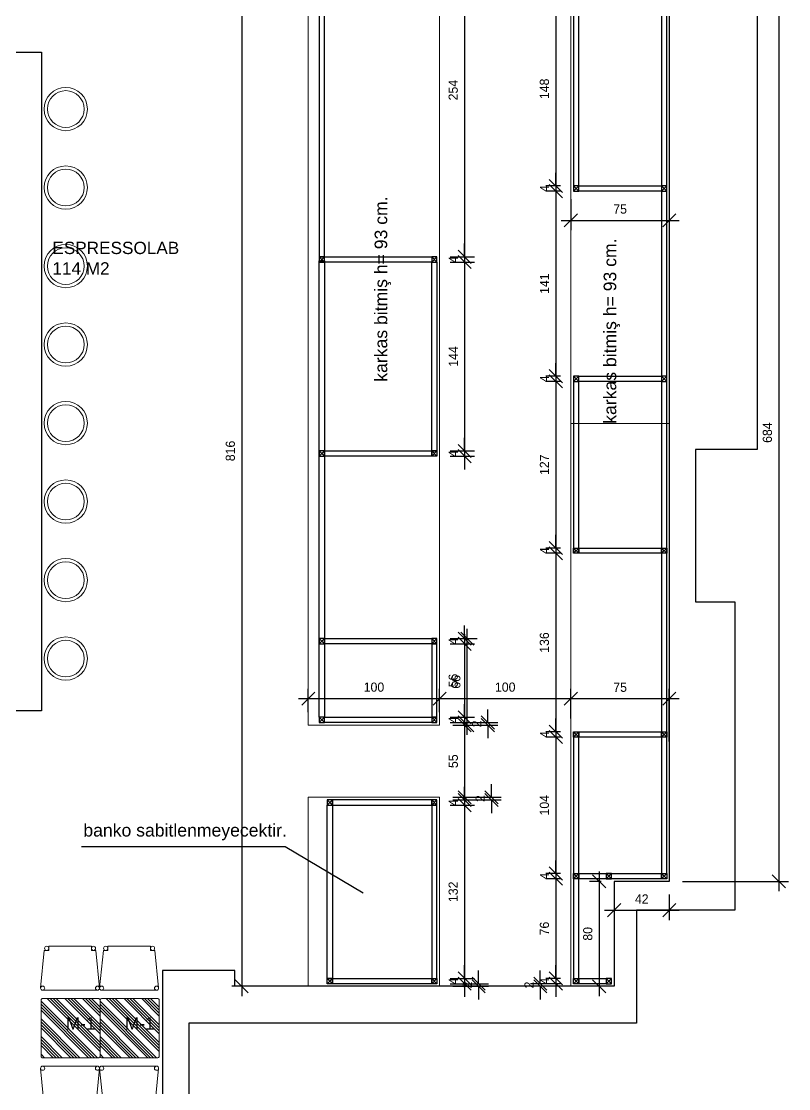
# Model space of a CAD drawing. Header units: centimetres. Extents: x 129282 to 136766, y 26190 to 28185.
# Drawn here: x 129889 to 130473, y 26904 to 27718 of the extents above; entities that cross this region are included whole.
import ezdxf

# ---------------------------------------------------------------- set-up
doc = ezdxf.new("R2010")
doc.units = ezdxf.units.CM
doc.header["$LTSCALE"] = 10
doc.header["$MEASUREMENT"] = 0
doc.header["$PDMODE"] = 3
doc.header["$PDSIZE"] = 20
doc.layers.add('ARK_AHŞAP', color=45, linetype='Continuous', lineweight=15)
doc.layers.add('ARK_METAL', color=252, linetype='Continuous', lineweight=15)
for name, color, linetype in [('CG TASARIM LOGO', 7, 'Continuous'), ('Kıtc-002 Çizgi', 7, 'Continuous'), ('Kıtc-006 Yazı 001', 1, 'Continuous'), ('Kıtc-040 Detay', 7, 'Continuous'), ('LP-DIMENSION_INT_100', 51, 'Continuous'), ('SD-YAZI', 233, 'Continuous')]:
    doc.layers.add(name, color=color, linetype=linetype)
doc.styles.get("Standard").update_dxf_attribs({"font": 'arial.ttf'})
doc.styles.add('TAKSİM', font='GOTHIC.TTF', dxfattribs={"height": 7})
doc.dimstyles.new('AR_DIM_100', dxfattribs={"dimtxt": 7, "dimasz": 10, "dimexe": 7.5, "dimexo": 10, "dimgap": 5, "dimtad": 1, "dimtoh": 1, "dimdec": 1, "dimrnd": 0.5, "dimzin": 12, "dimdsep": 46, "dimtxsty": 'TAKSİM', "dimblk": 'OBLIQUE', "dimcen": 0.09, "dimdle": 7.5, "dimclrd": 256, "dimclre": 256, "dimclrt": 7, "dimadec": 0, "dimazin": 0, "dimtfac": 1, "dimtdec": 1, "dimtix": 1, "dimtofl": 0, "dimtmove": 0, "dimatfit": 3, "dimldrblk": 'DOT', "dimfxl": 100, "dimfxlon": 1, "dimtolj": 1, "dimtzin": 0, "dimlwd": -1, "dimlwe": -1, "dimarcsym": 0})

# ---------------------------------------------------------------- blocks, each defined once
blk = doc.blocks.new('A$C14D17327')
at = {"layer": 'Kıtc-002 Çizgi', "color": 1, "elevation": 0}
blk.add_lwpolyline([(0, 4), (4, 4), (4, 0), (0, 0)], close=True, dxfattribs=at)
for points in [[(0, 4), (4, 0)], [(0, 0), (4, 4)]]:
    blk.add_lwpolyline(points, dxfattribs=at)
blk = doc.blocks.new('_Oblique')
at = {"color": 0, "linetype": 'ByBlock', "lineweight": -2}
blk.add_line((-0.5, -0.5), (0.5, 0.5), dxfattribs=at)
blk = doc.blocks.new('*D136')
at = {"transparency": 16777216}
for p, q in [((130295.72, 27747.7), (130295.72, 27584.7)), ((130299.17, 27740.2), (130288.22, 27740.2)), ((130299.17, 27592.2), (130288.22, 27592.2))]:
    blk.add_line(p, q, dxfattribs=at)
at = {"layer": 'Defpoints', "color": 0, "transparency": 16777216}
for p in [(130309.17, 27740.2), (130295.72, 27592.2), (130309.17, 27592.2)]:
    blk.add_point(p, dxfattribs=at)
at = {"transparency": 16777216, "xscale": 10, "yscale": 10, "zscale": 10}
for p, rotation in [((130295.72, 27740.2), 90), ((130295.72, 27592.2), 270)]:
    blk.add_blockref('_Oblique', p, dxfattribs=dict(at, rotation=rotation))
at = {"color": 7, "transparency": 16777216, "insert": (130287.04, 27666.2), "char_height": 7, "attachment_point": 5, "rotation": 90, "style": 'TAKSİM'}
blk.add_mtext('\\A1;148', dxfattribs=at)
blk = doc.blocks.new('_Dot')
at = {"color": 0, "linetype": 'ByBlock', "lineweight": -2}
blk.add_line((-0.5, 0), (-1, 0), dxfattribs=at)
at = {"color": 0, "linetype": 'ByBlock', "const_width": 0.5}
blk.add_lwpolyline([(-0.25, 0, 1), (0.25, 0, 1)], format="xyb", close=True, dxfattribs=at)
blk = doc.blocks.new('*D137')
at = {"transparency": 16777216}
for p, q in [((130295.72, 27592.2), (130295.72, 27602.2)), ((130299.17, 27592.2), (130288.22, 27592.2)), ((130299.17, 27588.2), (130288.22, 27588.2)), ((130295.72, 27588.2), (130295.72, 27578.2))]:
    blk.add_line(p, q, dxfattribs=at)
at = {"layer": 'Defpoints', "color": 0, "transparency": 16777216}
for p in [(130309.17, 27592.2), (130295.72, 27588.2), (130309.17, 27588.2)]:
    blk.add_point(p, dxfattribs=at)
at = {"transparency": 16777216, "xscale": 10, "yscale": 10, "zscale": 10}
for p, rotation in [((130295.72, 27592.2), 270), ((130295.72, 27588.2), 90)]:
    blk.add_blockref('_Oblique', p, dxfattribs=dict(at, rotation=rotation))
at = {"color": 7, "transparency": 16777216, "insert": (130287.13, 27590.2), "char_height": 7, "attachment_point": 5, "rotation": 90, "style": 'TAKSİM'}
blk.add_mtext('\\A1;4', dxfattribs=at)
blk = doc.blocks.new('*D138')
at = {"transparency": 16777216}
for p, q in [((130295.72, 27595.7), (130295.72, 27439.7)), ((130299.17, 27588.2), (130288.22, 27588.2)), ((130299.17, 27447.2), (130288.22, 27447.2))]:
    blk.add_line(p, q, dxfattribs=at)
at = {"layer": 'Defpoints', "color": 0, "transparency": 16777216}
for p in [(130309.17, 27588.2), (130295.72, 27447.2), (130309.17, 27447.2)]:
    blk.add_point(p, dxfattribs=at)
at = {"transparency": 16777216, "xscale": 10, "yscale": 10, "zscale": 10}
for p, rotation in [((130295.72, 27588.2), 90), ((130295.72, 27447.2), 270)]:
    blk.add_blockref('_Oblique', p, dxfattribs=dict(at, rotation=rotation))
at = {"color": 7, "transparency": 16777216, "insert": (130287.13, 27517.7), "char_height": 7, "attachment_point": 5, "rotation": 90, "style": 'TAKSİM'}
blk.add_mtext('\\A1;141', dxfattribs=at)
blk = doc.blocks.new('*D139')
at = {"transparency": 16777216}
for p, q in [((130295.72, 27447.2), (130295.72, 27457.2)), ((130299.17, 27447.2), (130288.22, 27447.2)), ((130299.17, 27443.2), (130288.22, 27443.2)), ((130295.72, 27443.2), (130295.72, 27433.2))]:
    blk.add_line(p, q, dxfattribs=at)
at = {"layer": 'Defpoints', "color": 0, "transparency": 16777216}
for p in [(130309.17, 27447.2), (130295.72, 27443.2), (130309.17, 27443.2)]:
    blk.add_point(p, dxfattribs=at)
at = {"transparency": 16777216, "xscale": 10, "yscale": 10, "zscale": 10}
for p, rotation in [((130295.72, 27447.2), 270), ((130295.72, 27443.2), 90)]:
    blk.add_blockref('_Oblique', p, dxfattribs=dict(at, rotation=rotation))
at = {"color": 7, "transparency": 16777216, "insert": (130287.13, 27445.2), "char_height": 7, "attachment_point": 5, "rotation": 90, "style": 'TAKSİM'}
blk.add_mtext('\\A1;4', dxfattribs=at)
blk = doc.blocks.new('*D140')
at = {"transparency": 16777216}
for p, q in [((130295.72, 27450.7), (130295.72, 27308.7)), ((130299.17, 27443.2), (130288.22, 27443.2)), ((130299.17, 27316.2), (130288.22, 27316.2))]:
    blk.add_line(p, q, dxfattribs=at)
at = {"layer": 'Defpoints', "color": 0, "transparency": 16777216}
for p in [(130309.17, 27443.2), (130295.72, 27316.2), (130309.17, 27316.2)]:
    blk.add_point(p, dxfattribs=at)
at = {"transparency": 16777216, "xscale": 10, "yscale": 10, "zscale": 10}
for p, rotation in [((130295.72, 27443.2), 90), ((130295.72, 27316.2), 270)]:
    blk.add_blockref('_Oblique', p, dxfattribs=dict(at, rotation=rotation))
at = {"color": 7, "transparency": 16777216, "insert": (130287.04, 27379.7), "char_height": 7, "attachment_point": 5, "rotation": 90, "style": 'TAKSİM'}
blk.add_mtext('\\A1;127', dxfattribs=at)
blk = doc.blocks.new('*D141')
at = {"transparency": 16777216}
for p, q in [((130295.72, 27316.2), (130295.72, 27326.2)), ((130299.17, 27316.2), (130288.22, 27316.2)), ((130299.17, 27312.2), (130288.22, 27312.2)), ((130295.72, 27312.2), (130295.72, 27302.2))]:
    blk.add_line(p, q, dxfattribs=at)
at = {"layer": 'Defpoints', "color": 0, "transparency": 16777216}
for p in [(130309.17, 27316.2), (130295.72, 27312.2), (130309.17, 27312.2)]:
    blk.add_point(p, dxfattribs=at)
at = {"transparency": 16777216, "xscale": 10, "yscale": 10, "zscale": 10}
for p, rotation in [((130295.72, 27316.2), 270), ((130295.72, 27312.2), 90)]:
    blk.add_blockref('_Oblique', p, dxfattribs=dict(at, rotation=rotation))
at = {"color": 7, "transparency": 16777216, "insert": (130287.13, 27314.2), "char_height": 7, "attachment_point": 5, "rotation": 90, "style": 'TAKSİM'}
blk.add_mtext('\\A1;4', dxfattribs=at)
blk = doc.blocks.new('*D142')
at = {"transparency": 16777216}
for p, q in [((130295.72, 27319.7), (130295.72, 27168.7)), ((130299.17, 27312.2), (130288.22, 27312.2)), ((130299.17, 27176.2), (130288.22, 27176.2))]:
    blk.add_line(p, q, dxfattribs=at)
at = {"layer": 'Defpoints', "color": 0, "transparency": 16777216}
for p in [(130309.17, 27312.2), (130295.72, 27176.2), (130309.17, 27176.2)]:
    blk.add_point(p, dxfattribs=at)
at = {"transparency": 16777216, "xscale": 10, "yscale": 10, "zscale": 10}
for p, rotation in [((130295.72, 27312.2), 90), ((130295.72, 27176.2), 270)]:
    blk.add_blockref('_Oblique', p, dxfattribs=dict(at, rotation=rotation))
at = {"color": 7, "transparency": 16777216, "insert": (130287.04, 27244.2), "char_height": 7, "attachment_point": 5, "rotation": 90, "style": 'TAKSİM'}
blk.add_mtext('\\A1;136', dxfattribs=at)
blk = doc.blocks.new('*D143')
at = {"transparency": 16777216}
for p, q in [((130295.72, 27176.2), (130295.72, 27186.2)), ((130299.17, 27176.2), (130288.22, 27176.2)), ((130299.17, 27172.2), (130288.22, 27172.2)), ((130295.72, 27172.2), (130295.72, 27162.2))]:
    blk.add_line(p, q, dxfattribs=at)
at = {"layer": 'Defpoints', "color": 0, "transparency": 16777216}
for p in [(130295.72, 27172.2), (130309.17, 27176.2), (130309.17, 27172.2)]:
    blk.add_point(p, dxfattribs=at)
at = {"transparency": 16777216, "xscale": 10, "yscale": 10, "zscale": 10}
for p, rotation in [((130295.72, 27176.2), 270), ((130295.72, 27172.2), 90)]:
    blk.add_blockref('_Oblique', p, dxfattribs=dict(at, rotation=rotation))
at = {"color": 7, "transparency": 16777216, "insert": (130287.13, 27174.2), "char_height": 7, "attachment_point": 5, "rotation": 90, "style": 'TAKSİM'}
blk.add_mtext('\\A1;4', dxfattribs=at)
blk = doc.blocks.new('*D144')
at = {"transparency": 16777216}
for p, q in [((130295.72, 27179.7), (130295.72, 27060.7)), ((130299.17, 27172.2), (130288.22, 27172.2)), ((130299.17, 27068.2), (130288.22, 27068.2))]:
    blk.add_line(p, q, dxfattribs=at)
at = {"layer": 'Defpoints', "color": 0, "transparency": 16777216}
for p in [(130309.17, 27172.2), (130295.72, 27068.2), (130309.17, 27068.2)]:
    blk.add_point(p, dxfattribs=at)
at = {"transparency": 16777216, "xscale": 10, "yscale": 10, "zscale": 10}
for p, rotation in [((130295.72, 27172.2), 90), ((130295.72, 27068.2), 270)]:
    blk.add_blockref('_Oblique', p, dxfattribs=dict(at, rotation=rotation))
at = {"color": 7, "transparency": 16777216, "insert": (130287.04, 27120.2), "char_height": 7, "attachment_point": 5, "rotation": 90, "style": 'TAKSİM'}
blk.add_mtext('\\A1;104', dxfattribs=at)
blk = doc.blocks.new('*D145')
at = {"transparency": 16777216}
for p, q in [((130295.72, 27068.2), (130295.72, 27078.2)), ((130299.17, 27068.2), (130288.22, 27068.2)), ((130299.17, 27064.2), (130288.22, 27064.2)), ((130295.72, 27064.2), (130295.72, 27054.2))]:
    blk.add_line(p, q, dxfattribs=at)
at = {"layer": 'Defpoints', "color": 0, "transparency": 16777216}
for p in [(130295.72, 27064.2), (130309.17, 27068.2), (130309.17, 27064.2)]:
    blk.add_point(p, dxfattribs=at)
at = {"transparency": 16777216, "xscale": 10, "yscale": 10, "zscale": 10}
for p, rotation in [((130295.72, 27068.2), 270), ((130295.72, 27064.2), 90)]:
    blk.add_blockref('_Oblique', p, dxfattribs=dict(at, rotation=rotation))
at = {"color": 7, "transparency": 16777216, "insert": (130287.13, 27066.2), "char_height": 7, "attachment_point": 5, "rotation": 90, "style": 'TAKSİM'}
blk.add_mtext('\\A1;4', dxfattribs=at)
blk = doc.blocks.new('*D146')
at = {"transparency": 16777216}
for p, q in [((130295.72, 27071.7), (130295.72, 26980.7)), ((130299.17, 27064.2), (130288.22, 27064.2)), ((130299.17, 26988.2), (130288.22, 26988.2))]:
    blk.add_line(p, q, dxfattribs=at)
at = {"layer": 'Defpoints', "color": 0, "transparency": 16777216}
for p in [(130309.17, 27064.2), (130295.72, 26988.2), (130309.17, 26988.2)]:
    blk.add_point(p, dxfattribs=at)
at = {"transparency": 16777216, "xscale": 10, "yscale": 10, "zscale": 10}
for p, rotation in [((130295.72, 27064.2), 90), ((130295.72, 26988.2), 270)]:
    blk.add_blockref('_Oblique', p, dxfattribs=dict(at, rotation=rotation))
at = {"color": 7, "transparency": 16777216, "insert": (130287.04, 27026.2), "char_height": 7, "attachment_point": 5, "rotation": 90, "style": 'TAKSİM'}
blk.add_mtext('\\A1;76', dxfattribs=at)
blk = doc.blocks.new('*D147')
at = {"transparency": 16777216}
for p, q in [((130295.72, 26988.2), (130295.72, 26998.2)), ((130299.17, 26988.2), (130288.22, 26988.2)), ((130299.17, 26984.2), (130288.22, 26984.2)), ((130295.72, 26984.2), (130295.72, 26974.2))]:
    blk.add_line(p, q, dxfattribs=at)
at = {"layer": 'Defpoints', "color": 0, "transparency": 16777216}
for p in [(130295.72, 26984.2), (130309.17, 26988.2), (130309.17, 26984.2)]:
    blk.add_point(p, dxfattribs=at)
at = {"transparency": 16777216, "xscale": 10, "yscale": 10, "zscale": 10}
for p, rotation in [((130295.72, 26988.2), 270), ((130295.72, 26984.2), 90)]:
    blk.add_blockref('_Oblique', p, dxfattribs=dict(at, rotation=rotation))
at = {"color": 7, "transparency": 16777216, "insert": (130287.13, 26986.2), "char_height": 7, "attachment_point": 5, "rotation": 90, "style": 'TAKSİM'}
blk.add_mtext('\\A1;4', dxfattribs=at)
blk = doc.blocks.new('*D148')
at = {"transparency": 16777216}
for p, q in [((130283.85, 26984.2), (130283.85, 26994.2)), ((130299.17, 26984.2), (130276.35, 26984.2)), ((130297.17, 26982.2), (130276.35, 26982.2)), ((130283.85, 26982.2), (130283.85, 26972.2))]:
    blk.add_line(p, q, dxfattribs=at)
at = {"layer": 'Defpoints', "color": 0, "transparency": 16777216}
for p in [(130283.85, 26982.2), (130307.17, 26982.2), (130309.17, 26984.2)]:
    blk.add_point(p, dxfattribs=at)
at = {"transparency": 16777216, "xscale": 10, "yscale": 10, "zscale": 10}
for p, rotation in [((130283.85, 26984.2), 270), ((130283.85, 26982.2), 90)]:
    blk.add_blockref('_Oblique', p, dxfattribs=dict(at, rotation=rotation))
at = {"color": 7, "transparency": 16777216, "insert": (130275.27, 26983.2), "char_height": 7, "attachment_point": 5, "rotation": 90, "style": 'TAKSİM'}
blk.add_mtext('\\A1;2', dxfattribs=at)
blk = doc.blocks.new('*D127')
at = {"transparency": 16777216}
for p, q in [((130307.17, 27582.2), (130307.17, 27558.43)), ((130382.17, 27582.2), (130382.17, 27558.43)), ((130299.67, 27565.93), (130389.67, 27565.93))]:
    blk.add_line(p, q, dxfattribs=at)
at = {"layer": 'Defpoints', "color": 0, "transparency": 16777216}
for p in [(130307.17, 27592.2), (130382.17, 27592.2), (130382.17, 27565.93)]:
    blk.add_point(p, dxfattribs=at)
at = {"transparency": 16777216, "xscale": 10, "yscale": 10, "zscale": 10, "rotation": 180}
blk.add_blockref('_Oblique', (130307.17, 27565.93), dxfattribs=at)
at = {"transparency": 16777216, "xscale": 10, "yscale": 10, "zscale": 10}
blk.add_blockref('_Oblique', (130382.17, 27565.93), dxfattribs=at)
at = {"color": 7, "transparency": 16777216, "insert": (130344.67, 27574.51), "char_height": 7, "attachment_point": 5, "style": 'TAKSİM'}
blk.add_mtext('\\A1;75', dxfattribs=at)
blk = doc.blocks.new('*D152')
at = {"transparency": 16777216}
for p, q in [((130226.24, 27799.7), (130226.24, 27530.7)), ((130215.17, 27792.2), (130233.74, 27792.2)), ((130215.17, 27538.2), (130233.74, 27538.2))]:
    blk.add_line(p, q, dxfattribs=at)
at = {"layer": 'Defpoints', "color": 0, "transparency": 16777216}
for p in [(130205.17, 27792.2), (130205.17, 27538.2), (130226.24, 27538.2)]:
    blk.add_point(p, dxfattribs=at)
at = {"transparency": 16777216, "xscale": 10, "yscale": 10, "zscale": 10}
for p, rotation in [((130226.24, 27792.2), 90), ((130226.24, 27538.2), 270)]:
    blk.add_blockref('_Oblique', p, dxfattribs=dict(at, rotation=rotation))
at = {"color": 7, "transparency": 16777216, "insert": (130217.57, 27665.2), "char_height": 7, "attachment_point": 5, "rotation": 90, "style": 'TAKSİM'}
blk.add_mtext('\\A1;254', dxfattribs=at)
blk = doc.blocks.new('*D153')
at = {"transparency": 16777216}
for p, q in [((130226.24, 27538.2), (130226.24, 27548.2)), ((130215.17, 27538.2), (130233.74, 27538.2)), ((130215.17, 27534.2), (130233.74, 27534.2)), ((130226.24, 27534.2), (130226.24, 27524.2))]:
    blk.add_line(p, q, dxfattribs=at)
at = {"layer": 'Defpoints', "color": 0, "transparency": 16777216}
for p in [(130205.17, 27538.2), (130205.17, 27534.2), (130226.24, 27534.2)]:
    blk.add_point(p, dxfattribs=at)
at = {"transparency": 16777216, "xscale": 10, "yscale": 10, "zscale": 10}
for p, rotation in [((130226.24, 27538.2), 270), ((130226.24, 27534.2), 90)]:
    blk.add_blockref('_Oblique', p, dxfattribs=dict(at, rotation=rotation))
at = {"color": 7, "transparency": 16777216, "insert": (130217.65, 27536.2), "char_height": 7, "attachment_point": 5, "rotation": 90, "style": 'TAKSİM'}
blk.add_mtext('\\A1;4', dxfattribs=at)
blk = doc.blocks.new('*D154')
at = {"transparency": 16777216}
for p, q in [((130226.24, 27541.7), (130226.24, 27382.7)), ((130215.17, 27534.2), (130233.74, 27534.2)), ((130215.17, 27390.2), (130233.74, 27390.2))]:
    blk.add_line(p, q, dxfattribs=at)
at = {"layer": 'Defpoints', "color": 0, "transparency": 16777216}
for p in [(130205.17, 27534.2), (130205.17, 27390.2), (130226.24, 27390.2)]:
    blk.add_point(p, dxfattribs=at)
at = {"transparency": 16777216, "xscale": 10, "yscale": 10, "zscale": 10}
for p, rotation in [((130226.24, 27534.2), 90), ((130226.24, 27390.2), 270)]:
    blk.add_blockref('_Oblique', p, dxfattribs=dict(at, rotation=rotation))
at = {"color": 7, "transparency": 16777216, "insert": (130217.65, 27462.2), "char_height": 7, "attachment_point": 5, "rotation": 90, "style": 'TAKSİM'}
blk.add_mtext('\\A1;144', dxfattribs=at)
blk = doc.blocks.new('*D155')
at = {"transparency": 16777216}
for p, q in [((130226.24, 27390.2), (130226.24, 27400.2)), ((130215.17, 27390.2), (130233.74, 27390.2)), ((130215.17, 27386.2), (130233.74, 27386.2)), ((130226.24, 27386.2), (130226.24, 27376.2))]:
    blk.add_line(p, q, dxfattribs=at)
at = {"layer": 'Defpoints', "color": 0, "transparency": 16777216}
for p in [(130205.17, 27390.2), (130205.17, 27386.2), (130226.24, 27386.2)]:
    blk.add_point(p, dxfattribs=at)
at = {"transparency": 16777216, "xscale": 10, "yscale": 10, "zscale": 10}
for p, rotation in [((130226.24, 27390.2), 270), ((130226.24, 27386.2), 90)]:
    blk.add_blockref('_Oblique', p, dxfattribs=dict(at, rotation=rotation))
at = {"color": 7, "transparency": 16777216, "insert": (130217.65, 27388.2), "char_height": 7, "attachment_point": 5, "rotation": 90, "style": 'TAKSİM'}
blk.add_mtext('\\A1;4', dxfattribs=at)
blk = doc.blocks.new('*D156')
at = {"transparency": 16777216}
for p, q in [((130228.24, 27173.75), (130228.24, 27254.7)), ((130215.17, 27247.2), (130235.74, 27247.2)), ((130217.17, 27181.25), (130235.74, 27181.25))]:
    blk.add_line(p, q, dxfattribs=at)
at = {"layer": 'Defpoints', "color": 0, "transparency": 16777216}
for p in [(130205.17, 27247.2), (130228.24, 27247.2), (130207.17, 27181.25)]:
    blk.add_point(p, dxfattribs=at)
at = {"transparency": 16777216, "xscale": 10, "yscale": 10, "zscale": 10}
for p, rotation in [((130228.24, 27247.2), 90), ((130228.24, 27181.25), 270)]:
    blk.add_blockref('_Oblique', p, dxfattribs=dict(at, rotation=rotation))
at = {"color": 7, "transparency": 16777216, "insert": (130219.57, 27214.23), "char_height": 7, "attachment_point": 5, "rotation": 90, "style": 'TAKSİM'}
blk.add_mtext('\\A1;66', dxfattribs=at)
blk = doc.blocks.new('*D157')
at = {"transparency": 16777216}
for p, q in [((130226.24, 27247.2), (130226.24, 27257.2)), ((130215.17, 27247.2), (130233.74, 27247.2)), ((130215.17, 27243.2), (130233.74, 27243.2)), ((130226.24, 27243.2), (130226.24, 27233.2))]:
    blk.add_line(p, q, dxfattribs=at)
at = {"layer": 'Defpoints', "color": 0, "transparency": 16777216}
for p in [(130205.17, 27247.2), (130205.17, 27243.2), (130226.24, 27243.2)]:
    blk.add_point(p, dxfattribs=at)
at = {"transparency": 16777216, "xscale": 10, "yscale": 10, "zscale": 10}
for p, rotation in [((130226.24, 27247.2), 270), ((130226.24, 27243.2), 90)]:
    blk.add_blockref('_Oblique', p, dxfattribs=dict(at, rotation=rotation))
at = {"color": 7, "transparency": 16777216, "insert": (130217.65, 27245.2), "char_height": 7, "attachment_point": 5, "rotation": 90, "style": 'TAKSİM'}
blk.add_mtext('\\A1;4', dxfattribs=at)
blk = doc.blocks.new('*D158')
at = {"transparency": 16777216}
for p, q in [((130226.24, 27250.7), (130226.24, 27179.75)), ((130215.17, 27243.2), (130233.74, 27243.2)), ((130215.17, 27187.25), (130233.74, 27187.25))]:
    blk.add_line(p, q, dxfattribs=at)
at = {"layer": 'Defpoints', "color": 0, "transparency": 16777216}
for p in [(130205.17, 27243.2), (130205.17, 27187.25), (130226.24, 27187.25)]:
    blk.add_point(p, dxfattribs=at)
at = {"transparency": 16777216, "xscale": 10, "yscale": 10, "zscale": 10}
for p, rotation in [((130226.24, 27243.2), 90), ((130226.24, 27187.25), 270)]:
    blk.add_blockref('_Oblique', p, dxfattribs=dict(at, rotation=rotation))
at = {"color": 7, "transparency": 16777216, "insert": (130217.57, 27215.23), "char_height": 7, "attachment_point": 5, "rotation": 90, "style": 'TAKSİM'}
blk.add_mtext('\\A1;56', dxfattribs=at)
blk = doc.blocks.new('*D159')
at = {"transparency": 16777216}
for p, q in [((130226.24, 27187.25), (130226.24, 27197.25)), ((130215.17, 27187.25), (130233.74, 27187.25)), ((130215.17, 27183.25), (130233.74, 27183.25)), ((130226.24, 27183.25), (130226.24, 27173.25))]:
    blk.add_line(p, q, dxfattribs=at)
at = {"layer": 'Defpoints', "color": 0, "transparency": 16777216}
for p in [(130205.17, 27187.25), (130205.17, 27183.25), (130226.24, 27183.25)]:
    blk.add_point(p, dxfattribs=at)
at = {"transparency": 16777216, "xscale": 10, "yscale": 10, "zscale": 10}
for p, rotation in [((130226.24, 27187.25), 270), ((130226.24, 27183.25), 90)]:
    blk.add_blockref('_Oblique', p, dxfattribs=dict(at, rotation=rotation))
at = {"color": 7, "transparency": 16777216, "insert": (130217.65, 27185.25), "char_height": 7, "attachment_point": 5, "rotation": 90, "style": 'TAKSİM'}
blk.add_mtext('\\A1;4', dxfattribs=at)
blk = doc.blocks.new('*D160')
at = {"transparency": 16777216}
for p, q in [((130243.94, 27183.25), (130243.94, 27193.25)), ((130215.17, 27183.25), (130251.44, 27183.25)), ((130217.17, 27181.25), (130251.44, 27181.25)), ((130243.94, 27181.25), (130243.94, 27171.25))]:
    blk.add_line(p, q, dxfattribs=at)
at = {"layer": 'Defpoints', "color": 0, "transparency": 16777216}
for p in [(130205.17, 27183.25), (130207.17, 27181.25), (130243.94, 27181.25)]:
    blk.add_point(p, dxfattribs=at)
at = {"transparency": 16777216, "xscale": 10, "yscale": 10, "zscale": 10}
for p, rotation in [((130243.94, 27183.25), 270), ((130243.94, 27181.25), 90)]:
    blk.add_blockref('_Oblique', p, dxfattribs=dict(at, rotation=rotation))
at = {"color": 7, "transparency": 16777216, "insert": (130235.35, 27182.25), "char_height": 7, "attachment_point": 5, "rotation": 90, "style": 'TAKSİM'}
blk.add_mtext('\\A1;2', dxfattribs=at)
blk = doc.blocks.new('*D161')
at = {"transparency": 16777216}
for p, q in [((130226.24, 27188.75), (130226.24, 27118.75)), ((130217.17, 27181.25), (130233.74, 27181.25)), ((130217.17, 27126.25), (130233.74, 27126.25))]:
    blk.add_line(p, q, dxfattribs=at)
at = {"layer": 'Defpoints', "color": 0, "transparency": 16777216}
for p in [(130207.17, 27181.25), (130207.17, 27126.25), (130226.24, 27126.25)]:
    blk.add_point(p, dxfattribs=at)
at = {"transparency": 16777216, "xscale": 10, "yscale": 10, "zscale": 10}
for p, rotation in [((130226.24, 27181.25), 90), ((130226.24, 27126.25), 270)]:
    blk.add_blockref('_Oblique', p, dxfattribs=dict(at, rotation=rotation))
at = {"color": 7, "transparency": 16777216, "insert": (130217.65, 27153.75), "char_height": 7, "attachment_point": 5, "rotation": 90, "style": 'TAKSİM'}
blk.add_mtext('\\A1;55', dxfattribs=at)
blk = doc.blocks.new('*D162')
at = {"transparency": 16777216}
for p, q in [((130246.69, 27126.25), (130246.69, 27136.25)), ((130217.17, 27126.25), (130254.19, 27126.25)), ((130217.17, 27124.25), (130254.19, 27124.25)), ((130246.69, 27124.25), (130246.69, 27114.25))]:
    blk.add_line(p, q, dxfattribs=at)
at = {"layer": 'Defpoints', "color": 0, "transparency": 16777216}
for p in [(130207.17, 27126.25), (130207.17, 27124.25), (130246.69, 27124.25)]:
    blk.add_point(p, dxfattribs=at)
at = {"transparency": 16777216, "xscale": 10, "yscale": 10, "zscale": 10}
for p, rotation in [((130246.69, 27126.25), 270), ((130246.69, 27124.25), 90)]:
    blk.add_blockref('_Oblique', p, dxfattribs=dict(at, rotation=rotation))
at = {"color": 7, "transparency": 16777216, "insert": (130238.1, 27125.25), "char_height": 7, "attachment_point": 5, "rotation": 90, "style": 'TAKSİM'}
blk.add_mtext('\\A1;2', dxfattribs=at)
blk = doc.blocks.new('*D163')
at = {"transparency": 16777216}
for p, q in [((130226.24, 27124.25), (130226.24, 27134.25)), ((130215.17, 27120.25), (130233.74, 27120.25)), ((130217.17, 27124.25), (130233.74, 27124.25)), ((130226.24, 27120.25), (130226.24, 27110.25))]:
    blk.add_line(p, q, dxfattribs=at)
at = {"layer": 'Defpoints', "color": 0, "transparency": 16777216}
for p in [(130205.17, 27120.25), (130207.17, 27124.25), (130226.24, 27120.25)]:
    blk.add_point(p, dxfattribs=at)
at = {"transparency": 16777216, "xscale": 10, "yscale": 10, "zscale": 10}
for p, rotation in [((130226.24, 27124.25), 270), ((130226.24, 27120.25), 90)]:
    blk.add_blockref('_Oblique', p, dxfattribs=dict(at, rotation=rotation))
at = {"color": 7, "transparency": 16777216, "insert": (130217.65, 27122.25), "char_height": 7, "attachment_point": 5, "rotation": 90, "style": 'TAKSİM'}
blk.add_mtext('\\A1;4', dxfattribs=at)
blk = doc.blocks.new('*D164')
at = {"transparency": 16777216}
for p, q in [((130215.17, 27120.25), (130233.74, 27120.25)), ((130226.24, 27127.75), (130226.24, 26980.7)), ((130215.17, 26988.2), (130233.74, 26988.2))]:
    blk.add_line(p, q, dxfattribs=at)
at = {"layer": 'Defpoints', "color": 0, "transparency": 16777216}
for p in [(130205.17, 27120.25), (130205.17, 26988.2), (130226.24, 26988.2)]:
    blk.add_point(p, dxfattribs=at)
at = {"transparency": 16777216, "xscale": 10, "yscale": 10, "zscale": 10}
for p, rotation in [((130226.24, 27120.25), 90), ((130226.24, 26988.2), 270)]:
    blk.add_blockref('_Oblique', p, dxfattribs=dict(at, rotation=rotation))
at = {"color": 7, "transparency": 16777216, "insert": (130217.57, 27054.23), "char_height": 7, "attachment_point": 5, "rotation": 90, "style": 'TAKSİM'}
blk.add_mtext('\\A1;132', dxfattribs=at)
blk = doc.blocks.new('*D165')
at = {"transparency": 16777216}
for p, q in [((130226.24, 26988.2), (130226.24, 26998.2)), ((130215.17, 26988.2), (130233.74, 26988.2)), ((130215.17, 26984.2), (130233.74, 26984.2)), ((130226.24, 26984.2), (130226.24, 26974.2))]:
    blk.add_line(p, q, dxfattribs=at)
at = {"layer": 'Defpoints', "color": 0, "transparency": 16777216}
for p in [(130205.17, 26988.2), (130205.17, 26984.2), (130226.24, 26984.2)]:
    blk.add_point(p, dxfattribs=at)
at = {"transparency": 16777216, "xscale": 10, "yscale": 10, "zscale": 10}
for p, rotation in [((130226.24, 26988.2), 270), ((130226.24, 26984.2), 90)]:
    blk.add_blockref('_Oblique', p, dxfattribs=dict(at, rotation=rotation))
at = {"color": 7, "transparency": 16777216, "insert": (130217.65, 26986.2), "char_height": 7, "attachment_point": 5, "rotation": 90, "style": 'TAKSİM'}
blk.add_mtext('\\A1;4', dxfattribs=at)
blk = doc.blocks.new('*D166')
at = {"transparency": 16777216}
for p, q in [((130236.87, 26984.2), (130236.87, 26994.2)), ((130215.17, 26984.2), (130244.37, 26984.2)), ((130217.17, 26982.2), (130244.37, 26982.2)), ((130236.87, 26982.2), (130236.87, 26972.2))]:
    blk.add_line(p, q, dxfattribs=at)
at = {"layer": 'Defpoints', "color": 0, "transparency": 16777216}
for p in [(130205.17, 26984.2), (130207.17, 26982.2), (130236.87, 26982.2)]:
    blk.add_point(p, dxfattribs=at)
at = {"transparency": 16777216, "xscale": 10, "yscale": 10, "zscale": 10}
for p, rotation in [((130236.87, 26984.2), 270), ((130236.87, 26982.2), 90)]:
    blk.add_blockref('_Oblique', p, dxfattribs=dict(at, rotation=rotation))
at = {"color": 7, "transparency": 16777216, "insert": (130228.28, 26983.2), "char_height": 7, "attachment_point": 5, "rotation": 90, "style": 'TAKSİM'}
blk.add_mtext('\\A1;2', dxfattribs=at)
blk = doc.blocks.new('*D167')
at = {"transparency": 16777216}
for p, q in [((130056.46, 27805.7), (130056.46, 26974.7)), ((130058.17, 27798.2), (130048.96, 27798.2)), ((130058.17, 26982.2), (130048.96, 26982.2))]:
    blk.add_line(p, q, dxfattribs=at)
at = {"layer": 'Defpoints', "color": 0, "transparency": 16777216}
for p in [(130068.17, 27798.2), (130056.46, 26982.2), (130068.17, 26982.2)]:
    blk.add_point(p, dxfattribs=at)
at = {"transparency": 16777216, "xscale": 10, "yscale": 10, "zscale": 10}
for p, rotation in [((130056.46, 27798.2), 90), ((130056.46, 26982.2), 270)]:
    blk.add_blockref('_Oblique', p, dxfattribs=dict(at, rotation=rotation))
at = {"color": 7, "transparency": 16777216, "insert": (130047.78, 27390.2), "char_height": 7, "attachment_point": 5, "rotation": 90, "style": 'TAKSİM'}
blk.add_mtext('\\A1;816', dxfattribs=at)
blk = doc.blocks.new('*D168')
at = {"transparency": 16777216}
for p, q in [((130465.57, 27753.7), (130465.57, 27054.7)), ((130392.17, 27746.2), (130473.07, 27746.2)), ((130392.17, 27062.2), (130473.07, 27062.2))]:
    blk.add_line(p, q, dxfattribs=at)
at = {"layer": 'Defpoints', "color": 0, "transparency": 16777216}
for p in [(130382.17, 27746.2), (130382.17, 27062.2), (130465.57, 27062.2)]:
    blk.add_point(p, dxfattribs=at)
at = {"transparency": 16777216, "xscale": 10, "yscale": 10, "zscale": 10}
for p, rotation in [((130465.57, 27746.2), 90), ((130465.57, 27062.2), 270)]:
    blk.add_blockref('_Oblique', p, dxfattribs=dict(at, rotation=rotation))
at = {"color": 7, "transparency": 16777216, "insert": (130456.89, 27404.2), "char_height": 7, "attachment_point": 5, "rotation": 90, "style": 'TAKSİM'}
blk.add_mtext('\\A1;684', dxfattribs=at)
blk = doc.blocks.new('*D169')
at = {"transparency": 16777216}
for p, q in [((130340.17, 27052.2), (130340.17, 27032.7)), ((130382.17, 27052.2), (130382.17, 27032.7)), ((130332.67, 27040.2), (130389.67, 27040.2))]:
    blk.add_line(p, q, dxfattribs=at)
at = {"layer": 'Defpoints', "color": 0, "transparency": 16777216}
for p in [(130340.17, 27062.2), (130382.17, 27062.2), (130382.17, 27040.2)]:
    blk.add_point(p, dxfattribs=at)
at = {"transparency": 16777216, "xscale": 10, "yscale": 10, "zscale": 10, "rotation": 180}
blk.add_blockref('_Oblique', (130340.17, 27040.2), dxfattribs=at)
at = {"transparency": 16777216, "xscale": 10, "yscale": 10, "zscale": 10}
blk.add_blockref('_Oblique', (130382.17, 27040.2), dxfattribs=at)
at = {"color": 7, "transparency": 16777216, "insert": (130361.17, 27048.79), "char_height": 7, "attachment_point": 5, "style": 'TAKSİM'}
blk.add_mtext('\\A1;42', dxfattribs=at)
blk = doc.blocks.new('*D170')
at = {"transparency": 16777216}
for p, q in [((130328.76, 27069.7), (130328.76, 26974.7)), ((130330.17, 27062.2), (130321.26, 27062.2)), ((130330.17, 26982.2), (130321.26, 26982.2))]:
    blk.add_line(p, q, dxfattribs=at)
at = {"layer": 'Defpoints', "color": 0, "transparency": 16777216}
for p in [(130340.17, 27062.2), (130328.76, 26982.2), (130340.17, 26982.2)]:
    blk.add_point(p, dxfattribs=at)
at = {"transparency": 16777216, "xscale": 10, "yscale": 10, "zscale": 10}
for p, rotation in [((130328.76, 27062.2), 90), ((130328.76, 26982.2), 270)]:
    blk.add_blockref('_Oblique', p, dxfattribs=dict(at, rotation=rotation))
at = {"color": 7, "transparency": 16777216, "insert": (130320.08, 27022.2), "char_height": 7, "attachment_point": 5, "rotation": 90, "style": 'TAKSİM'}
blk.add_mtext('\\A1;80', dxfattribs=at)
blk = doc.blocks.new('*D171')
at = {"transparency": 16777216}
for p, q in [((130107.17, 27191.25), (130107.17, 27208.99)), ((130207.17, 27191.25), (130207.17, 27208.99)), ((130099.67, 27201.49), (130214.67, 27201.49))]:
    blk.add_line(p, q, dxfattribs=at)
at = {"layer": 'Defpoints', "color": 0, "transparency": 16777216}
for p in [(130207.17, 27201.49), (130107.17, 27181.25), (130207.17, 27181.25)]:
    blk.add_point(p, dxfattribs=at)
at = {"transparency": 16777216, "xscale": 10, "yscale": 10, "zscale": 10, "rotation": 180}
blk.add_blockref('_Oblique', (130107.17, 27201.49), dxfattribs=at)
at = {"transparency": 16777216, "xscale": 10, "yscale": 10, "zscale": 10}
blk.add_blockref('_Oblique', (130207.17, 27201.49), dxfattribs=at)
at = {"color": 7, "transparency": 16777216, "insert": (130157.17, 27210.17), "char_height": 7, "attachment_point": 5, "style": 'TAKSİM'}
blk.add_mtext('\\A1;100', dxfattribs=at)
blk = doc.blocks.new('*D172')
at = {"transparency": 16777216}
for p, q in [((130207.17, 27191.25), (130207.17, 27208.99)), ((130307.17, 27186.2), (130307.17, 27208.99)), ((130199.67, 27201.49), (130314.67, 27201.49))]:
    blk.add_line(p, q, dxfattribs=at)
at = {"layer": 'Defpoints', "color": 0, "transparency": 16777216}
for p in [(130307.17, 27201.49), (130207.17, 27181.25), (130307.17, 27176.2)]:
    blk.add_point(p, dxfattribs=at)
at = {"transparency": 16777216, "xscale": 10, "yscale": 10, "zscale": 10, "rotation": 180}
blk.add_blockref('_Oblique', (130207.17, 27201.49), dxfattribs=at)
at = {"transparency": 16777216, "xscale": 10, "yscale": 10, "zscale": 10}
blk.add_blockref('_Oblique', (130307.17, 27201.49), dxfattribs=at)
at = {"color": 7, "transparency": 16777216, "insert": (130257.17, 27210.17), "char_height": 7, "attachment_point": 5, "style": 'TAKSİM'}
blk.add_mtext('\\A1;100', dxfattribs=at)
blk = doc.blocks.new('*D173')
at = {"transparency": 16777216}
for p, q in [((130307.17, 27186.2), (130307.17, 27208.99)), ((130382.17, 27168.7), (130382.17, 27208.99)), ((130299.67, 27201.49), (130389.67, 27201.49))]:
    blk.add_line(p, q, dxfattribs=at)
at = {"layer": 'Defpoints', "color": 0, "transparency": 16777216}
for p in [(130382.17, 27201.49), (130307.17, 27176.2), (130382.17, 27158.7)]:
    blk.add_point(p, dxfattribs=at)
at = {"transparency": 16777216, "xscale": 10, "yscale": 10, "zscale": 10, "rotation": 180}
blk.add_blockref('_Oblique', (130307.17, 27201.49), dxfattribs=at)
at = {"transparency": 16777216, "xscale": 10, "yscale": 10, "zscale": 10}
blk.add_blockref('_Oblique', (130382.17, 27201.49), dxfattribs=at)
at = {"color": 7, "transparency": 16777216, "insert": (130344.67, 27210.08), "char_height": 7, "attachment_point": 5, "style": 'TAKSİM'}
blk.add_mtext('\\A1;75', dxfattribs=at)

msp = doc.modelspace()

# ---------------------------------------------------------------- hatches: boundary and pattern name
at = {"layer": 'ARK_METAL'}
h = msp.add_hatch(dxfattribs=at)
h.set_pattern_fill('ANSI34', color=256, scale=0.5, angle=450)
h.set_pattern_definition([(135, (97492.438, -190985.41), (-6.7351921, -6.7351921), []), (135, (97492.438, -190983.165), (-6.7351921, -6.7351921), []), (135, (97492.438, -190980.92), (-6.7351921, -6.7351921), []), (135, (97492.438, -190978.675), (-6.7351921, -6.7351921), [])])
h.paths.add_polyline_path([(129948.53, 26928.78), (129948.53, 26971.78, 0.414214), (129947.53, 26972.78), (129904.53, 26972.78, 0.414214), (129903.53, 26971.78), (129903.53, 26928.78, 0.414214), (129904.53, 26927.78), (129947.53, 26927.78, 0.414214)])
h = msp.add_hatch(dxfattribs=at)
h.set_pattern_fill('ANSI34', color=256, scale=0.5, angle=450)
h.set_pattern_definition([(135, (97537.438, -190985.41), (-6.7351921, -6.7351921), []), (135, (97537.438, -190983.165), (-6.7351921, -6.7351921), []), (135, (97537.438, -190980.92), (-6.7351921, -6.7351921), []), (135, (97537.438, -190978.675), (-6.7351921, -6.7351921), [])])
h.paths.add_polyline_path([(129993.53, 26928.78), (129993.53, 26971.78, 0.414214), (129992.53, 26972.78), (129949.53, 26972.78, 0.414214), (129948.53, 26971.78), (129948.53, 26928.78, 0.414214), (129949.53, 26927.78), (129992.53, 26927.78, 0.414214)])

# ---------------------------------------------------------------- linework, layer by layer
for p, q in [((129934.27, 27088.72), (130089.5, 27088.72)), ((130089.5, 27088.72), (130149.06, 27053.43))]:
    msp.add_line(p, q)
at = {"layer": 'ARK_AHŞAP'}
for p, q in [((130207.17, 27181.25), (130107.17, 27181.25)), ((130207.17, 27126.25), (130107.17, 27126.25))]:
    msp.add_line(p, q, dxfattribs=at)
for points in [[(130207.17, 27181.25), (130207.17, 27798.2), (130207.17, 27798.2), (130207.17, 27798.2), (130107.17, 27798.2), (130107.17, 27181.25)], [(130107.17, 27126.25), (130107.17, 26982.2), (130207.17, 26982.2), (130207.17, 27126.25)]]:
    msp.add_lwpolyline(points, dxfattribs=at)
for points in [[(130382.17, 27746.2), (130307.17, 27746.2), (130307.17, 27411.2), (130382.17, 27411.2)], [(130307.17, 27411.2), (130382.17, 27411.2), (130382.17, 27062.2), (130340.17, 27062.2), (130340.17, 26982.2), (130307.17, 26982.2)]]:
    msp.add_lwpolyline(points, close=True, dxfattribs=at)
for centre, radius in [((129922.38, 27650.81), 16.5), ((129922.38, 27650.81), 14), ((129922.38, 27590.97), 16.5), ((129922.38, 27590.97), 14), ((129922.38, 27531.13), 16.5), ((129922.38, 27531.13), 14), ((129922.38, 27471.29), 16.5), ((129922.38, 27471.29), 14), ((129922.38, 27411.46), 16.5), ((129922.38, 27411.46), 14), ((129922.38, 27351.62), 16.5), ((129922.38, 27351.62), 14), ((129922.38, 27291.78), 16.5), ((129922.38, 27291.78), 14), ((129922.38, 27231.95), 16.5), ((129922.38, 27231.95), 14), ((129907.8, 27011.19), 1.6), ((129943.51, 27011.19), 1.6), ((129952.8, 27011.19), 1.6), ((129988.51, 27011.19), 1.6), ((129904.76, 26980.79), 1.6), ((129946.56, 26980.79), 1.6), ((129949.76, 26980.79), 1.6), ((129991.56, 26980.79), 1.6), ((129904.76, 26919.76), 1.6), ((129946.56, 26919.76), 1.6), ((129949.76, 26919.76), 1.6), ((129991.56, 26919.76), 1.6)]:
    msp.add_circle(centre, radius, dxfattribs=at)
at = {"layer": 'ARK_METAL'}
for p, q in [((129906.03, 27009.59), (129903.16, 26980.95)), ((129909.4, 27009.59), (129906.03, 27009.59)), ((129923.16, 27012.79), (129909.4, 27012.79)), ((129941.91, 27012.79), (129909.4, 27012.79)), ((129909.4, 27012.79), (129909.4, 27009.59)), ((129941.91, 27012.79), (129941.91, 27009.59)), ((129941.91, 27009.59), (129945.28, 27009.59)), ((129945.28, 27009.59), (129948.15, 26980.95)), ((129951.03, 27009.59), (129948.16, 26980.95)), ((129954.4, 27009.59), (129951.03, 27009.59)), ((129968.16, 27012.79), (129954.4, 27012.79)), ((129986.91, 27012.79), (129954.4, 27012.79)), ((129954.4, 27012.79), (129954.4, 27009.59)), ((129986.91, 27012.79), (129986.91, 27009.59)), ((129986.91, 27009.59), (129990.28, 27009.59)), ((129990.28, 27009.59), (129993.15, 26980.95)), ((129904.76, 26979.19), (129946.56, 26979.19)), ((129949.76, 26979.19), (129991.56, 26979.19)), ((129906.03, 26890.96), (129903.16, 26919.6)), ((129904.76, 26921.36), (129946.56, 26921.36)), ((129945.28, 26890.96), (129948.15, 26919.6)), ((129951.03, 26890.96), (129948.16, 26919.6)), ((129949.76, 26921.36), (129991.56, 26921.36)), ((129990.28, 26890.96), (129993.15, 26919.6))]:
    msp.add_line(p, q, dxfattribs=at)
for points in [[(129947.53, 26927.78), (129904.53, 26927.78, -0.414214), (129903.53, 26928.78), (129903.53, 26971.78, -0.414214), (129904.53, 26972.78), (129947.53, 26972.78, -0.414214), (129948.53, 26971.78), (129948.53, 26928.78, -0.414214)], [(129992.53, 26927.78), (129949.53, 26927.78, -0.414214), (129948.53, 26928.78), (129948.53, 26971.78, -0.414214), (129949.53, 26972.78), (129992.53, 26972.78, -0.414214), (129993.53, 26971.78), (129993.53, 26928.78, -0.414214)]]:
    msp.add_lwpolyline(points, format="xyb", close=True, dxfattribs=at)
at = {"layer": 'CG TASARIM LOGO'}
for p, q in [((130382.17, 27746.2), (130382.17, 27411.2)), ((130382.17, 27411.2), (130382.17, 27255.2)), ((130382.17, 27255.2), (130382.17, 27062.2)), ((130382.17, 27062.2), (130340.17, 27062.2)), ((130340.17, 27062.2), (130340.17, 26982.2)), ((130051.17, 26994.2), (129996.17, 26994.2)), ((129996.17, 26994.2), (129996.17, 26440.2)), ((130051.17, 26982.2), (130051.17, 26994.2)), ((130340.17, 26982.2), (130051.17, 26982.2))]:
    msp.add_line(p, q, dxfattribs=at)
msp.add_lwpolyline([(130360.17, 27812.2), (130360.17, 28182.2), (130380.17, 28182.2), (130380.17, 27766.2), (130449.17, 27766.2), (130449.17, 27391.2), (130402.17, 27391.2), (130402.17, 27275.2), (130432.17, 27275.2), (130432.17, 27040.2), (130357.17, 27040.2), (130357.17, 26954.2), (130048.17, 26954.2), (130016.17, 26954.2), (130016.17, 26460.2), (130129.17, 26460.2), (130129.17, 26190.2), (129520.17, 26190.2), (129520.17, 26268.2), (129540.17, 26268.2)], dxfattribs=at)
at = {"layer": 'Kıtc-002 Çizgi', "color": 1}
for points in [[(130115.47, 27538.2), (130119.47, 27538.2), (130119.47, 27792.2), (130115.47, 27792.2)], [(130119.47, 27187.25), (130115.47, 27187.25), (130115.47, 27535.2), (130119.47, 27535.2)], [(130119.47, 27538.2), (130201.17, 27538.2), (130201.17, 27534.2), (130119.47, 27534.2)], [(130201.17, 27534.2), (130205.17, 27534.2), (130205.17, 27390.2), (130201.17, 27390.2)], [(130119.47, 27390.2), (130201.17, 27390.2), (130201.17, 27386.2), (130119.47, 27386.2)], [(130201.17, 27243.2), (130119.47, 27243.2), (130119.47, 27247.2), (130201.17, 27247.2)], [(130201.17, 27187.25), (130205.17, 27187.25), (130205.17, 27243.2), (130201.17, 27243.2)], [(130119.47, 27187.25), (130201.17, 27187.25), (130201.17, 27183.25), (130119.47, 27183.25)], [(130121.47, 27120.25), (130125.47, 27120.25), (130125.47, 26988.2), (130121.47, 26988.2)], [(130201.17, 27124.25), (130125.47, 27124.25), (130125.47, 27120.25), (130201.17, 27120.25)], [(130201.17, 26988.2), (130205.17, 26988.2), (130205.17, 27120.25), (130201.17, 27120.25)], [(130125.47, 26988.2), (130201.17, 26988.2), (130201.17, 26984.2), (130125.47, 26984.2)], [(130313.17, 26988.2), (130334.17, 26988.2), (130334.17, 26984.2), (130313.17, 26984.2)]]:
    msp.add_lwpolyline(points, close=True, dxfattribs=at)
for points in [[(130313.17, 27592.2), (130313.17, 27740.2), (130309.17, 27740.2), (130309.17, 27592.2)], [(130309.17, 27443.2), (130309.17, 27312.2)], [(130313.17, 27312.2), (130313.17, 27443.2)], [(130309.17, 27176.2), (130309.17, 26988.2), (130313.17, 26988.2), (130313.17, 27176.2)]]:
    msp.add_lwpolyline(points, dxfattribs=at)
at = {"layer": 'Kıtc-002 Çizgi', "color": 1, "elevation": 0}
for points in [[(130380.17, 27740.2), (130376.17, 27740.2), (130376.17, 27068.2), (130380.17, 27068.2)], [(130313.17, 27592.2), (130376.17, 27592.2), (130376.17, 27588.2), (130313.17, 27588.2)], [(130313.17, 27447.2), (130376.17, 27447.2), (130376.17, 27443.2), (130313.17, 27443.2)], [(130313.17, 27316.2), (130376.17, 27316.2), (130376.17, 27312.2), (130313.17, 27312.2)], [(130313.17, 27176.2), (130376.17, 27176.2), (130376.17, 27172.2), (130313.17, 27172.2)], [(130313.17, 27068.2), (130376.17, 27068.2), (130376.17, 27064.2), (130313.17, 27064.2)]]:
    msp.add_lwpolyline(points, close=True, dxfattribs=at)
at = {"layer": 'LP-DIMENSION_INT_100', "color": 2}
msp.add_lwpolyline([(129874.4, 27694.07), (129903.95, 27694.07), (129903.95, 27192.08), (129874.4, 27192.08)], close=True, dxfattribs=at)

# ---------------------------------------------------------------- block references
at = {"layer": 'Kıtc-002 Çizgi', "color": 1, "xscale": -1, "rotation": 180}
for p in [(130115.47, 27390.2, 0), (130121.47, 27124.25, 0), (130201.17, 27124.25, 0)]:
    msp.add_blockref('A$C14D17327', p, dxfattribs=at)
at = {"layer": 'Kıtc-002 Çizgi', "color": 1}
for p in [(130121.47, 26984.2, 0), (130201.17, 26984.2, 0)]:
    msp.add_blockref('A$C14D17327', p, dxfattribs=at)
at = {"layer": 'Kıtc-040 Detay', "xscale": -1, "rotation": 180}
for p in [(130309.17, 27592.2, 0), (130376.17, 27592.2, 0), (130115.47, 27538.2, 0), (130201.17, 27538.2, 0), (130309.17, 27447.2, 0), (130376.17, 27447.2, 0), (130115.47, 27247.2, 0), (130201.17, 27247.2, 0), (130115.47, 27187.25, 0), (130201.17, 27187.25, 0)]:
    msp.add_blockref('A$C14D17327', p, dxfattribs=at)
at = {"layer": 'Kıtc-040 Detay'}
for p in [(130201.17, 27386.2, 0), (130309.17, 27312.2, 0), (130376.17, 27312.2, 0), (130309.17, 27172.2, 0), (130376.17, 27172.2, 0), (130309.17, 27064.2, 0), (130376.17, 27064.2, 0), (130309.17, 26984.2, 0)]:
    msp.add_blockref('A$C14D17327', p, dxfattribs=at)
at = {"layer": 'Kıtc-040 Detay', "xscale": -1}
for p in [(130338.17, 27064.2, 0), (130338.17, 26984.2, 0)]:
    msp.add_blockref('A$C14D17327', p, dxfattribs=at)

# ---------------------------------------------------------------- texts
msp.add_text('banko sabitlenmeyecektir.', height=9.6).set_placement((129935.78, 27096.35, 0))
at = {"layer": 'Kıtc-006 Yazı 001'}
for p in [(130167.28, 27442.98, 0), (130341.74, 27410.92, 0)]:
    msp.add_text('karkas bitmiş h= 93 cm. ', height=9.6, rotation=90, dxfattribs=at).set_placement(p)
at = {"layer": 'SD-YAZI', "color": 2, "char_height": 9.36, "attachment_point": 7}
for s, insert in [('\\pt37.44;ESPRESSOLAB\\P114 M2', (129912.19, 27524.68)), ('M-1', (129922.46, 26949.21)), ('M-1', (129967.46, 26949.21))]:
    msp.add_mtext_dynamic_manual_height_columns(s, width=1669.2448, gutter_width=60, heights=[0], dxfattribs=dict(at, insert=insert))

# ---------------------------------------------------------------- dimensions: what is measured, and where the dimension line sits
for base, p1, p2, picture, middle in [((130056.46, 26982.2), (130068.17, 27798.2), (130068.17, 26982.2), '*D167', (130047.78, 27390.2)), ((130465.57, 27062.2), (130382.17, 27746.2), (130382.17, 27062.2), '*D168', (130456.89, 27404.2)), ((130328.76, 26982.2), (130340.17, 27062.2), (130340.17, 26982.2), '*D170', (130320.08, 27022.2))]:
    dim = msp.add_linear_dim(base=base, p1=p1, p2=p2, angle=90, dimstyle='AR_DIM_100')
    dim.commit()
    dim.dimension.update_dxf_attribs({"geometry": picture, "text_midpoint": middle})
for base, p1, p2, picture, middle in [((130226.24, 27538.2), (130205.17, 27792.2), (130205.17, 27538.2), '*D152', (130217.57, 27665.2)), ((130295.72, 27592.2), (130309.17, 27740.2), (130309.17, 27592.2), '*D136', (130287.04, 27666.2)), ((130295.72, 27588.2), (130309.17, 27592.2), (130309.17, 27588.2), '*D137', (130287.13, 27590.2)), ((130295.72, 27447.2), (130309.17, 27588.2), (130309.17, 27447.2), '*D138', (130287.13, 27517.7)), ((130226.24, 27534.2), (130205.17, 27538.2), (130205.17, 27534.2), '*D153', (130217.65, 27536.2)), ((130226.24, 27390.2), (130205.17, 27534.2), (130205.17, 27390.2), '*D154', (130217.65, 27462.2)), ((130295.72, 27443.2), (130309.17, 27447.2), (130309.17, 27443.2), '*D139', (130287.13, 27445.2)), ((130295.72, 27316.2), (130309.17, 27443.2), (130309.17, 27316.2), '*D140', (130287.04, 27379.7)), ((130226.24, 27386.2), (130205.17, 27390.2), (130205.17, 27386.2), '*D155', (130217.65, 27388.2)), ((130295.72, 27312.2), (130309.17, 27316.2), (130309.17, 27312.2), '*D141', (130287.13, 27314.2)), ((130295.72, 27176.2), (130309.17, 27312.2), (130309.17, 27176.2), '*D142', (130287.04, 27244.2)), ((130226.24, 27243.2), (130205.17, 27247.2), (130205.17, 27243.2), '*D157', (130217.65, 27245.2)), ((130228.2413, 27247.2018), (130207.1722, 27181.2492), (130205.1722, 27247.2018), '*D156', (130219.5653, 27214.2255)), ((130226.2413, 27187.2492), (130205.1722, 27243.2018), (130205.1722, 27187.2492), '*D158', (130217.5653, 27215.2255)), ((130226.24, 27183.25), (130205.17, 27187.25), (130205.17, 27183.25), '*D159', (130217.65, 27185.25)), ((130243.94, 27181.25), (130205.17, 27183.25), (130207.17, 27181.25), '*D160', (130235.35, 27182.25)), ((130226.24, 27126.25), (130207.17, 27181.25), (130207.17, 27126.25), '*D161', (130217.65, 27153.75)), ((130295.72, 27172.2), (130309.17, 27176.2), (130309.17, 27172.2), '*D143', (130287.13, 27174.2)), ((130295.72, 27068.2), (130309.17, 27172.2), (130309.17, 27068.2), '*D144', (130287.04, 27120.2)), ((130226.24, 27120.25), (130207.17, 27124.25), (130205.17, 27120.25), '*D163', (130217.65, 27122.25)), ((130246.69, 27124.25), (130207.17, 27126.25), (130207.17, 27124.25), '*D162', (130238.1, 27125.25)), ((130226.2413, 26988.2018), (130205.1722, 27120.2492), (130205.1722, 26988.2018), '*D164', (130217.5653, 27054.2255)), ((130295.72, 26988.2), (130309.17, 27064.2), (130309.17, 26988.2), '*D146', (130287.04, 27026.2)), ((130295.72, 27064.2), (130309.17, 27068.2), (130309.17, 27064.2), '*D145', (130287.13, 27066.2)), ((130226.24, 26984.2), (130205.17, 26988.2), (130205.17, 26984.2), '*D165', (130217.65, 26986.2)), ((130236.87, 26982.2), (130205.17, 26984.2), (130207.17, 26982.2), '*D166', (130228.28, 26983.2)), ((130283.85, 26982.2), (130309.17, 26984.2), (130307.17, 26982.2), '*D148', (130275.27, 26983.2)), ((130295.72, 26984.2), (130309.17, 26988.2), (130309.17, 26984.2), '*D147', (130287.13, 26986.2))]:
    dim = msp.add_linear_dim(base=base, p1=p1, p2=p2, angle=90, dimstyle='AR_DIM_100', override={"dimtmove": 1})
    dim.commit()
    dim.dimension.update_dxf_attribs({"geometry": picture, "text_midpoint": middle})
for base, p1, p2, picture, middle in [((130382.17, 27565.93), (130307.17, 27592.2), (130382.17, 27592.2), '*D127', (130344.67, 27574.51)), ((130207.17, 27201.49), (130107.17, 27181.25), (130207.17, 27181.25), '*D171', (130157.17, 27210.17)), ((130382.17, 27040.2), (130340.17, 27062.2), (130382.17, 27062.2), '*D169', (130361.17, 27048.79))]:
    dim = msp.add_linear_dim(base=base, p1=p1, p2=p2, dimstyle='AR_DIM_100')
    dim.commit()
    dim.dimension.update_dxf_attribs({"geometry": picture, "text_midpoint": middle})
for base, p1, p2, picture, middle in [((130307.17, 27201.49), (130207.17, 27181.25), (130307.17, 27176.2), '*D172', (130257.17, 27210.17)), ((130382.17, 27201.49), (130307.17, 27176.2), (130382.17, 27158.7), '*D173', (130344.67, 27210.08))]:
    dim = msp.add_linear_dim(base=base, p1=p1, p2=p2, dimstyle='AR_DIM_100', override={"dimtmove": 1})
    dim.commit()
    dim.dimension.update_dxf_attribs({"geometry": picture, "text_midpoint": middle})

doc.saveas('drawing.dxf')
